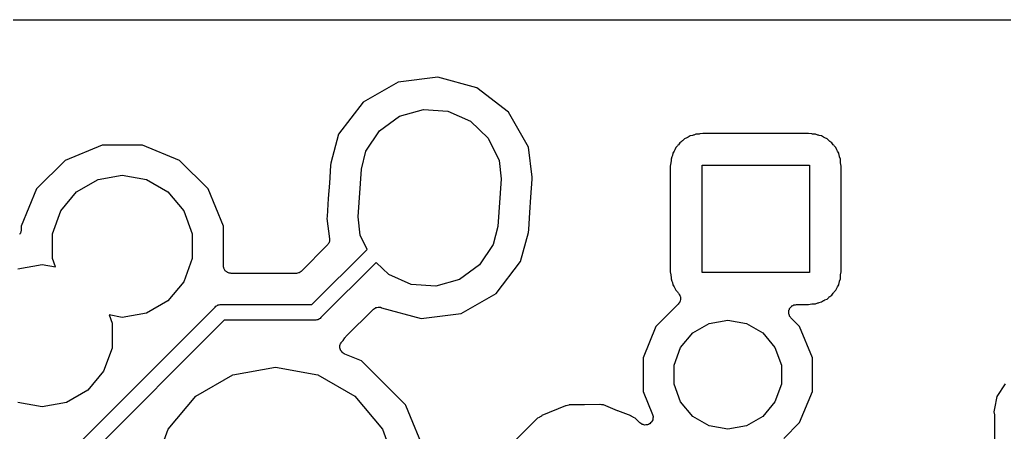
# Model space of a CAD drawing. Extents: x 240.1 to 314.9, y -176.2 to -102.8.
# Drawn here: x 263.79 to 279.88, y -109.53 to -102.79 of the extents above; entities that cross this region are included whole.
import ezdxf

# ---------------------------------------------------------------- set-up
doc = ezdxf.new("R2010")
doc.units = 0
doc.header["$MEASUREMENT"] = 0
doc.layers.add('BLACK', color=7, linetype='CONTINUOUS')

msp = doc.modelspace()

# ---------------------------------------------------------------- linework, layer by layer
at = {"layer": 'BLACK', "linetype": 'CONTINUOUS'}
for p, q in [((257.793, -102.793), (312.995, -102.793)), ((270.626, -103.731), (269.974, -103.814)), ((271.26, -103.903), (270.626, -103.731)), ((269.974, -103.814), (269.404, -104.141)), ((271.779, -104.304), (271.26, -103.903)), ((269.404, -104.141), (269.003, -104.66)), ((269.674, -104.605), (270, -104.367)), ((270, -104.367), (270.388, -104.256)), ((270.388, -104.256), (270.79, -104.284)), ((270.79, -104.284), (271.158, -104.447)), ((272.106, -104.874), (271.779, -104.304)), ((271.158, -104.447), (271.448, -104.727)), ((269.003, -104.66), (268.874, -105.134)), ((269.449, -104.939), (269.674, -104.605)), ((274.712, -104.712), (274.701, -104.717)), ((274.744, -104.69), (274.712, -104.712)), ((274.782, -104.683), (274.744, -104.69)), ((274.793, -104.678), (274.782, -104.683)), ((274.806, -104.675), (274.793, -104.678)), ((274.841, -104.661), (274.806, -104.675)), ((274.88, -104.661), (274.841, -104.661)), ((274.892, -104.659), (274.88, -104.661)), ((274.905, -104.658), (274.892, -104.659)), ((274.955, -104.648), (274.905, -104.658)), ((276.682, -104.648), (274.955, -104.648)), ((276.733, -104.658), (276.682, -104.648)), ((276.745, -104.659), (276.733, -104.658)), ((276.757, -104.661), (276.745, -104.659)), ((276.796, -104.661), (276.757, -104.661)), ((276.832, -104.675), (276.796, -104.661)), ((276.844, -104.678), (276.832, -104.675)), ((276.855, -104.683), (276.844, -104.678)), ((276.893, -104.69), (276.855, -104.683)), ((276.925, -104.712), (276.893, -104.69)), ((276.937, -104.717), (276.925, -104.712)), ((265.142, -104.839), (264.535, -105.09)), ((265.798, -104.839), (265.142, -104.839)), ((266.405, -105.09), (265.798, -104.839)), ((271.448, -104.727), (271.625, -105.089)), ((272.168, -105.361), (272.106, -104.874)), ((274.539, -104.854), (274.512, -104.881)), ((274.546, -104.843), (274.539, -104.854)), ((274.555, -104.834), (274.546, -104.843)), ((274.576, -104.802), (274.555, -104.834)), ((274.608, -104.781), (274.576, -104.802)), ((274.617, -104.772), (274.608, -104.781)), ((274.627, -104.765), (274.617, -104.772)), ((274.655, -104.738), (274.627, -104.765)), ((274.69, -104.723), (274.655, -104.738)), ((274.701, -104.717), (274.69, -104.723)), ((276.947, -104.723), (276.937, -104.717)), ((276.983, -104.738), (276.947, -104.723)), ((277.01, -104.765), (276.983, -104.738)), ((277.02, -104.772), (277.01, -104.765)), ((277.029, -104.781), (277.02, -104.772)), ((277.061, -104.802), (277.029, -104.781)), ((277.083, -104.834), (277.061, -104.802)), ((277.091, -104.843), (277.083, -104.834)), ((277.098, -104.854), (277.091, -104.843)), ((277.126, -104.881), (277.098, -104.854)), ((269.377, -105.232), (269.449, -104.939)), ((274.449, -105.032), (274.434, -105.068)), ((274.452, -105.02), (274.449, -105.032)), ((274.456, -105.008), (274.452, -105.02)), ((274.464, -104.97), (274.456, -105.008)), ((274.485, -104.938), (274.464, -104.97)), ((274.49, -104.927), (274.485, -104.938)), ((274.497, -104.917), (274.49, -104.927)), ((274.512, -104.881), (274.497, -104.917)), ((277.14, -104.917), (277.126, -104.881)), ((277.147, -104.927), (277.14, -104.917)), ((277.152, -104.938), (277.147, -104.927)), ((277.173, -104.97), (277.152, -104.938)), ((277.181, -105.008), (277.173, -104.97)), ((277.185, -105.02), (277.181, -105.008)), ((277.188, -105.032), (277.185, -105.02)), ((277.203, -105.068), (277.188, -105.032)), ((264.535, -105.09), (264.07, -105.555)), ((266.87, -105.555), (266.405, -105.09)), ((268.872, -105.17), (268.852, -105.46)), ((268.874, -105.134), (268.872, -105.17)), ((268.872, -105.17), (268.872, -105.17)), ((271.625, -105.089), (271.657, -105.389)), ((274.432, -105.131), (274.422, -105.181)), ((274.422, -105.181), (274.422, -106.909)), ((274.434, -105.106), (274.432, -105.118)), ((274.432, -105.118), (274.432, -105.131)), ((274.434, -105.068), (274.434, -105.106)), ((274.942, -106.921), (274.942, -105.169)), ((274.942, -105.169), (276.695, -105.169)), ((276.695, -105.169), (276.695, -106.921)), ((277.203, -105.106), (277.203, -105.068)), ((277.205, -105.118), (277.203, -105.106)), ((277.205, -105.131), (277.205, -105.118)), ((277.215, -105.181), (277.205, -105.131)), ((277.215, -106.909), (277.215, -105.181)), ((265.073, -105.399), (265.47, -105.329)), ((265.47, -105.329), (265.867, -105.399)), ((269.323, -106.011), (269.377, -105.232)), ((264.724, -105.601), (265.073, -105.399)), ((265.867, -105.399), (266.216, -105.601)), ((268.852, -105.46), (268.834, -105.713)), ((271.657, -105.389), (271.603, -106.168)), ((272.146, -105.687), (272.166, -105.397)), ((272.166, -105.397), (272.168, -105.361)), ((272.166, -105.397), (272.166, -105.397)), ((264.07, -105.555), (263.819, -106.162)), ((264.465, -105.91), (264.724, -105.601)), ((266.216, -105.601), (266.475, -105.91)), ((267.121, -106.162), (266.87, -105.555)), ((268.834, -105.713), (268.814, -106.003)), ((268.834, -105.713), (268.834, -105.713)), ((272.128, -105.94), (272.146, -105.687)), ((272.146, -105.687), (272.146, -105.687)), ((264.327, -106.288), (264.465, -105.91)), ((266.475, -105.91), (266.613, -106.288)), ((272.109, -106.216), (272.128, -105.94)), ((268.814, -106.003), (268.812, -106.039)), ((268.812, -106.039), (268.854, -106.368)), ((268.814, -106.003), (268.814, -106.003)), ((269.355, -106.311), (269.323, -106.011)), ((263.796, -106.289), (263.789, -106.301)), ((263.805, -106.278), (263.796, -106.289)), ((263.807, -106.27), (263.805, -106.278)), ((263.811, -106.263), (263.807, -106.27)), ((263.814, -106.249), (263.811, -106.263)), ((263.818, -106.236), (263.814, -106.249)), ((263.819, -106.219), (263.818, -106.228)), ((263.818, -106.228), (263.818, -106.236)), ((263.819, -106.162), (263.819, -106.219)), ((264.327, -106.692), (264.327, -106.288)), ((266.613, -106.288), (266.613, -106.692)), ((267.121, -106.807), (267.121, -106.162)), ((269.468, -106.543), (269.355, -106.311)), ((271.603, -106.168), (271.531, -106.461)), ((271.977, -106.74), (272.106, -106.266)), ((272.106, -106.266), (272.109, -106.216)), ((268.818, -106.474), (268.395, -106.897)), ((268.826, -106.463), (268.818, -106.474)), ((268.835, -106.453), (268.826, -106.463)), ((268.838, -106.445), (268.835, -106.453)), ((268.843, -106.438), (268.838, -106.445)), ((268.847, -106.425), (268.843, -106.438)), ((268.852, -106.412), (268.847, -106.425)), ((268.855, -106.395), (268.852, -106.404)), ((268.852, -106.404), (268.852, -106.412)), ((268.854, -106.368), (268.853, -106.382)), ((268.853, -106.382), (268.855, -106.395)), ((271.531, -106.461), (271.306, -106.795)), ((268.568, -107.442), (269.468, -106.543)), ((263.763, -106.859), (264.16, -106.789)), ((264.16, -106.789), (264.376, -106.828)), ((264.376, -106.828), (264.327, -106.692)), ((266.613, -106.692), (266.475, -107.07)), ((269.616, -106.754), (268.715, -107.655)), ((269.822, -106.953), (269.616, -106.754)), ((271.306, -106.795), (270.98, -107.033)), ((271.576, -107.259), (271.977, -106.74)), ((267.123, -106.818), (267.121, -106.807)), ((267.123, -106.829), (267.123, -106.818)), ((267.127, -106.839), (267.123, -106.829)), ((267.129, -106.85), (267.127, -106.839)), ((267.134, -106.86), (267.129, -106.85)), ((267.138, -106.87), (267.134, -106.86)), ((267.145, -106.879), (267.138, -106.87)), ((267.151, -106.889), (267.145, -106.879)), ((267.159, -106.896), (267.151, -106.889)), ((267.166, -106.904), (267.159, -106.896)), ((267.176, -106.91), (267.166, -106.904)), ((267.185, -106.917), (267.176, -106.91)), ((267.195, -106.921), (267.185, -106.917)), ((267.205, -106.926), (267.195, -106.921)), ((267.216, -106.928), (267.205, -106.926)), ((267.226, -106.932), (267.216, -106.928)), ((267.237, -106.932), (267.226, -106.932)), ((267.248, -106.934), (267.237, -106.932)), ((268.305, -106.934), (267.248, -106.934)), ((268.311, -106.933), (268.305, -106.934)), ((268.316, -106.934), (268.311, -106.933)), ((268.332, -106.929), (268.316, -106.934)), ((268.349, -106.926), (268.332, -106.929)), ((268.354, -106.924), (268.349, -106.926)), ((268.359, -106.922), (268.354, -106.924)), ((268.373, -106.913), (268.359, -106.922)), ((268.387, -106.904), (268.373, -106.913)), ((268.391, -106.9), (268.387, -106.904)), ((268.395, -106.897), (268.391, -106.9)), ((270.19, -107.116), (269.822, -106.953)), ((274.422, -106.909), (274.432, -106.959)), ((274.432, -106.959), (274.432, -106.972)), ((276.695, -106.921), (274.942, -106.921)), ((277.205, -106.959), (277.215, -106.909)), ((277.205, -106.972), (277.205, -106.959)), ((266.475, -107.07), (266.216, -107.379)), ((270.592, -107.144), (270.19, -107.116)), ((270.98, -107.033), (270.592, -107.144)), ((274.432, -106.972), (274.434, -106.984)), ((274.434, -106.984), (274.434, -107.022)), ((274.434, -107.022), (274.449, -107.058)), ((274.449, -107.058), (274.452, -107.07)), ((274.452, -107.07), (274.456, -107.082)), ((274.456, -107.082), (274.464, -107.12)), ((274.464, -107.12), (274.485, -107.152)), ((277.152, -107.152), (277.173, -107.12)), ((277.173, -107.12), (277.181, -107.082)), ((277.181, -107.082), (277.185, -107.07)), ((277.185, -107.07), (277.188, -107.058)), ((277.188, -107.058), (277.203, -107.022)), ((277.203, -106.984), (277.205, -106.972)), ((277.203, -107.022), (277.203, -106.984)), ((271.006, -107.586), (271.576, -107.259)), ((274.485, -107.152), (274.49, -107.163)), ((274.49, -107.163), (274.497, -107.173)), ((274.497, -107.173), (274.512, -107.209)), ((274.512, -107.209), (274.539, -107.236)), ((274.539, -107.236), (274.546, -107.247)), ((274.546, -107.247), (274.555, -107.256)), ((274.555, -107.256), (274.568, -107.276)), ((274.568, -107.276), (274.577, -107.295)), ((277.061, -107.288), (277.083, -107.256)), ((277.083, -107.256), (277.091, -107.247)), ((277.091, -107.247), (277.098, -107.236)), ((277.098, -107.236), (277.126, -107.209)), ((277.126, -107.209), (277.14, -107.173)), ((277.14, -107.173), (277.147, -107.163)), ((277.147, -107.163), (277.152, -107.152)), ((266.216, -107.379), (265.867, -107.581)), ((267.037, -107.448), (267.053, -107.445)), ((267.053, -107.445), (267.07, -107.441)), ((267.07, -107.441), (267.087, -107.442)), ((267.087, -107.442), (268.568, -107.442)), ((274.552, -107.436), (274.188, -107.801)), ((274.564, -107.419), (274.552, -107.436)), ((274.577, -107.403), (274.564, -107.419)), ((274.577, -107.295), (274.585, -107.314)), ((274.578, -107.4), (274.577, -107.401)), ((274.577, -107.401), (274.577, -107.403)), ((274.583, -107.38), (274.578, -107.4)), ((274.589, -107.36), (274.583, -107.38)), ((274.585, -107.314), (274.585, -107.315)), ((274.585, -107.315), (274.586, -107.316)), ((274.586, -107.316), (274.587, -107.337)), ((274.587, -107.337), (274.589, -107.358)), ((274.589, -107.358), (274.589, -107.359)), ((274.589, -107.359), (274.589, -107.36)), ((276.445, -107.448), (276.45, -107.446)), ((276.45, -107.446), (276.466, -107.445)), ((276.466, -107.445), (276.482, -107.442)), ((276.482, -107.442), (276.682, -107.442)), ((276.682, -107.442), (276.733, -107.432)), ((276.733, -107.432), (276.745, -107.431)), ((276.745, -107.431), (276.757, -107.429)), ((276.757, -107.429), (276.796, -107.429)), ((276.796, -107.429), (276.832, -107.415)), ((276.832, -107.415), (276.844, -107.412)), ((276.844, -107.412), (276.855, -107.407)), ((276.855, -107.407), (276.893, -107.4)), ((276.893, -107.4), (276.925, -107.378)), ((276.925, -107.378), (276.937, -107.373)), ((276.937, -107.373), (276.947, -107.367)), ((276.947, -107.367), (276.983, -107.352)), ((276.983, -107.352), (277.01, -107.325)), ((277.01, -107.325), (277.02, -107.318)), ((277.02, -107.318), (277.029, -107.309)), ((277.029, -107.309), (277.061, -107.288)), ((264.709, -109.761), (266.987, -107.483)), ((265.867, -107.581), (265.47, -107.651)), ((266.987, -107.483), (266.998, -107.47)), ((266.998, -107.47), (267.013, -107.462)), ((267.013, -107.462), (267.026, -107.452)), ((267.026, -107.452), (267.032, -107.451)), ((267.032, -107.451), (267.037, -107.448)), ((269.123, -107.965), (269.568, -107.52)), ((269.568, -107.52), (269.571, -107.518)), ((269.571, -107.518), (269.573, -107.516)), ((269.573, -107.516), (269.589, -107.505)), ((269.589, -107.505), (269.604, -107.494)), ((269.604, -107.494), (269.607, -107.494)), ((269.607, -107.494), (269.61, -107.492)), ((269.61, -107.492), (269.629, -107.488)), ((269.629, -107.488), (269.647, -107.483)), ((269.647, -107.483), (269.65, -107.483)), ((269.65, -107.483), (269.653, -107.483)), ((269.653, -107.483), (269.672, -107.485)), ((269.672, -107.485), (269.691, -107.487)), ((269.691, -107.487), (269.694, -107.488)), ((269.694, -107.488), (269.697, -107.489)), ((269.697, -107.489), (269.705, -107.493)), ((269.705, -107.493), (270.354, -107.669)), ((270.354, -107.669), (271.006, -107.586)), ((276.356, -107.58), (276.357, -107.563)), ((276.357, -107.585), (276.356, -107.58)), ((276.357, -107.547), (276.359, -107.541)), ((276.357, -107.563), (276.357, -107.547)), ((276.357, -107.591), (276.357, -107.585)), ((276.363, -107.606), (276.357, -107.591)), ((276.359, -107.541), (276.36, -107.536)), ((276.36, -107.536), (276.367, -107.521)), ((276.367, -107.622), (276.363, -107.606)), ((276.367, -107.521), (276.372, -107.505)), ((276.372, -107.505), (276.376, -107.501)), ((276.376, -107.501), (276.378, -107.496)), ((276.378, -107.496), (276.39, -107.484)), ((276.39, -107.484), (276.401, -107.471)), ((276.401, -107.471), (276.406, -107.469)), ((276.406, -107.469), (276.41, -107.465)), ((276.41, -107.465), (276.425, -107.458)), ((276.425, -107.458), (276.439, -107.449)), ((276.439, -107.449), (276.445, -107.448)), ((267.134, -107.696), (264.922, -109.908)), ((265.47, -107.651), (265.253, -107.612)), ((265.253, -107.612), (265.303, -107.748)), ((265.303, -107.748), (265.303, -108.152)), ((268.615, -107.696), (267.134, -107.696)), ((268.632, -107.697), (268.615, -107.696)), ((268.649, -107.693), (268.632, -107.697)), ((268.665, -107.69), (268.649, -107.693)), ((268.67, -107.687), (268.665, -107.69)), ((268.675, -107.686), (268.67, -107.687)), ((268.689, -107.676), (268.675, -107.686)), ((268.704, -107.668), (268.689, -107.676)), ((268.715, -107.655), (268.704, -107.668)), ((274.789, -107.903), (275.057, -107.749)), ((275.057, -107.749), (275.361, -107.695)), ((275.361, -107.695), (275.666, -107.749)), ((275.666, -107.749), (275.933, -107.903)), ((276.371, -107.627), (276.367, -107.622)), ((276.372, -107.632), (276.371, -107.627)), ((276.383, -107.645), (276.372, -107.632)), ((276.393, -107.659), (276.383, -107.645)), ((276.535, -107.801), (276.393, -107.659)), ((274.188, -107.801), (273.977, -108.31)), ((274.591, -108.14), (274.789, -107.903)), ((275.933, -107.903), (276.132, -108.14)), ((276.746, -108.31), (276.535, -107.801)), ((269.028, -108.096), (269.036, -108.081)), ((269.036, -108.081), (269.043, -108.064)), ((269.043, -108.064), (269.046, -108.061)), ((269.046, -108.061), (269.048, -108.057)), ((269.048, -108.057), (269.061, -108.045)), ((269.061, -108.045), (269.072, -108.032)), ((269.072, -108.032), (269.076, -108.029)), ((269.076, -108.029), (269.078, -108.028)), ((269.078, -108.028), (269.107, -107.984)), ((269.107, -107.984), (269.116, -107.975)), ((269.116, -107.975), (269.123, -107.965)), ((265.303, -108.152), (265.165, -108.53)), ((269.024, -108.14), (269.026, -108.123)), ((269.025, -108.145), (269.024, -108.14)), ((269.025, -108.149), (269.025, -108.145)), ((269.03, -108.166), (269.025, -108.149)), ((269.026, -108.105), (269.028, -108.101)), ((269.026, -108.123), (269.026, -108.105)), ((269.028, -108.101), (269.028, -108.096)), ((269.034, -108.183), (269.03, -108.166)), ((269.037, -108.187), (269.034, -108.183)), ((269.038, -108.191), (269.037, -108.187)), ((269.049, -108.205), (269.038, -108.191)), ((269.059, -108.22), (269.049, -108.205)), ((269.062, -108.222), (269.059, -108.22)), ((269.065, -108.226), (269.062, -108.222)), ((269.08, -108.235), (269.065, -108.226)), ((269.094, -108.246), (269.08, -108.235)), ((269.099, -108.247), (269.094, -108.246)), ((269.103, -108.249), (269.099, -108.247)), ((269.375, -108.359), (269.103, -108.249)), ((274.485, -108.43), (274.591, -108.14)), ((276.132, -108.14), (276.238, -108.43)), ((269.38, -108.363), (269.375, -108.359)), ((269.382, -108.364), (269.38, -108.363)), ((270.096, -109.078), (269.382, -108.364)), ((273.977, -108.31), (273.977, -108.86)), ((276.746, -108.86), (276.746, -108.31)), ((265.165, -108.53), (264.906, -108.839)), ((267.278, -108.587), (267.97, -108.465)), ((267.97, -108.465), (268.662, -108.587)), ((274.485, -108.74), (274.485, -108.43)), ((276.238, -108.43), (276.238, -108.74)), ((266.669, -108.939), (267.278, -108.587)), ((268.662, -108.587), (269.271, -108.939)), ((279.895, -108.733), (279.755, -108.943)), ((264.906, -108.839), (264.557, -109.041)), ((273.977, -108.86), (274.132, -109.234)), ((274.591, -109.03), (274.485, -108.74)), ((276.238, -108.74), (276.132, -109.03)), ((276.535, -109.369), (276.746, -108.86)), ((264.16, -109.111), (263.763, -109.041)), ((264.557, -109.041), (264.16, -109.111)), ((266.217, -109.478), (266.669, -108.939)), ((269.271, -108.939), (269.723, -109.478)), ((274.789, -109.267), (274.591, -109.03)), ((276.132, -109.03), (275.933, -109.267)), ((279.755, -108.943), (279.716, -109.14)), ((270.097, -109.08), (270.096, -109.078)), ((270.101, -109.087), (270.097, -109.08)), ((270.472, -109.981), (270.101, -109.087)), ((272.708, -109.094), (272.321, -109.255)), ((272.719, -109.094), (272.708, -109.094)), ((272.74, -109.089), (272.719, -109.094)), ((272.719, -109.094), (272.719, -109.094)), ((272.719, -109.094), (272.719, -109.094)), ((272.762, -109.084), (272.74, -109.089)), ((272.77, -109.081), (272.762, -109.084)), ((272.762, -109.084), (272.762, -109.084)), ((272.762, -109.084), (272.762, -109.084)), ((273.018, -109.081), (272.77, -109.081)), ((273.02, -109.081), (273.018, -109.081)), ((273.023, -109.081), (273.02, -109.081)), ((273.271, -109.071), (273.023, -109.081)), ((273.279, -109.073), (273.271, -109.071)), ((273.3, -109.077), (273.279, -109.073)), ((273.279, -109.073), (273.279, -109.073)), ((273.279, -109.073), (273.279, -109.073)), ((273.322, -109.081), (273.3, -109.077)), ((273.33, -109.081), (273.322, -109.081)), ((273.322, -109.081), (273.322, -109.081)), ((273.322, -109.081), (273.322, -109.081)), ((273.559, -109.176), (273.33, -109.081)), ((273.562, -109.177), (273.559, -109.176)), ((273.564, -109.178), (273.562, -109.177)), ((273.781, -109.257), (273.564, -109.178)), ((279.716, -109.14), (279.706, -109.191)), ((279.706, -109.191), (279.716, -109.241)), ((279.716, -109.14), (279.716, -109.14)), ((272.252, -109.296), (271.856, -109.692)), ((272.279, -109.284), (272.252, -109.296)), ((272.287, -109.279), (272.279, -109.284)), ((272.297, -109.275), (272.287, -109.279)), ((272.306, -109.267), (272.297, -109.275)), ((272.316, -109.261), (272.306, -109.267)), ((272.321, -109.255), (272.316, -109.261)), ((273.784, -109.261), (273.781, -109.257)), ((273.794, -109.267), (273.784, -109.261)), ((273.803, -109.275), (273.794, -109.267)), ((273.813, -109.279), (273.803, -109.275)), ((273.821, -109.284), (273.813, -109.279)), ((273.848, -109.296), (273.821, -109.284)), ((273.925, -109.372), (273.848, -109.296)), ((273.94, -109.383), (273.925, -109.372)), ((274.101, -109.373), (274.087, -109.386)), ((274.115, -109.36), (274.101, -109.373)), ((274.116, -109.357), (274.115, -109.36)), ((274.118, -109.355), (274.116, -109.357)), ((274.127, -109.338), (274.118, -109.355)), ((274.136, -109.321), (274.127, -109.338)), ((274.132, -109.234), (274.136, -109.253)), ((274.136, -109.253), (274.141, -109.271)), ((274.137, -109.315), (274.136, -109.318)), ((274.136, -109.318), (274.136, -109.321)), ((274.139, -109.296), (274.137, -109.315)), ((274.141, -109.277), (274.139, -109.296)), ((274.141, -109.271), (274.141, -109.274)), ((274.141, -109.274), (274.141, -109.277)), ((275.057, -109.421), (274.789, -109.267)), ((275.933, -109.267), (275.666, -109.421)), ((276.277, -109.627), (276.535, -109.369)), ((279.716, -109.241), (279.716, -109.253)), ((279.716, -109.253), (279.718, -109.266)), ((279.718, -109.266), (279.718, -114.835)), ((265.976, -110.138), (266.217, -109.478)), ((269.723, -109.478), (269.964, -110.138)), ((273.956, -109.395), (273.94, -109.383)), ((273.958, -109.396), (273.956, -109.395)), ((273.961, -109.397), (273.958, -109.396)), ((273.979, -109.402), (273.961, -109.397)), ((273.998, -109.408), (273.979, -109.402)), ((274.001, -109.408), (273.998, -109.408)), ((274.003, -109.409), (274.001, -109.408)), ((274.023, -109.407), (274.003, -109.409)), ((274.042, -109.406), (274.023, -109.407)), ((274.045, -109.405), (274.042, -109.406)), ((274.047, -109.405), (274.045, -109.405)), ((274.065, -109.397), (274.047, -109.405)), ((274.083, -109.389), (274.065, -109.397)), ((274.085, -109.388), (274.083, -109.389)), ((274.087, -109.386), (274.085, -109.388)), ((275.361, -109.475), (275.057, -109.421)), ((275.666, -109.421), (275.361, -109.475))]:
    msp.add_line(p, q, dxfattribs=at)

doc.saveas('drawing.dxf')
